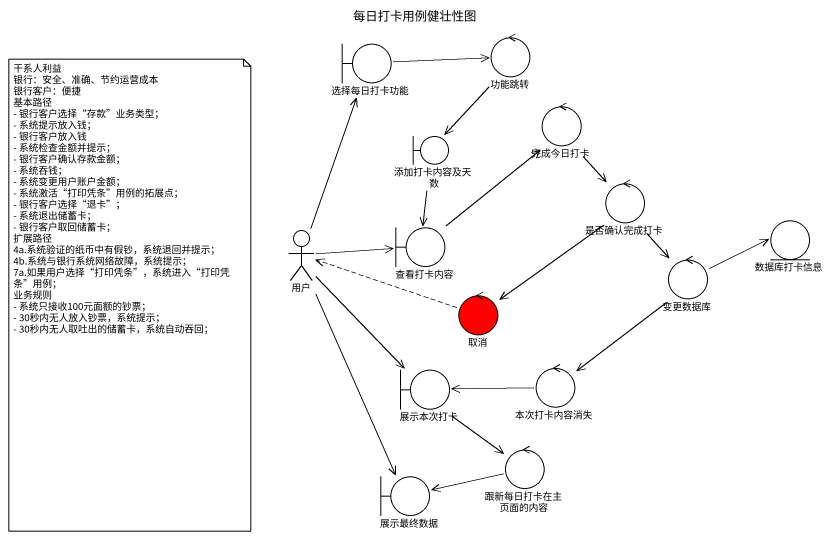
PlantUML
@startuml
title 每日打卡用例健壮性图
boundary 选择每日打卡功能
control 功能跳转
control 完成今日打卡
boundary 添加打卡内容及天数
control 是否确认完成打卡
boundary 查看打卡内容
entity 数据库打卡信息
actor 用户
control 变更数据库
control 取消 #FF0000
boundary 展示本次打卡
control 本次打卡内容消失
control 跟新每日打卡在主页面的内容
boundary 展示最终数据
选择每日打卡功能 -right-> 功能跳转
功能跳转 --> 添加打卡内容及天数
完成今日打卡 --> 是否确认完成打卡
添加打卡内容及天数 --> 查看打卡内容
是否确认完成打卡 --> 变更数据库
是否确认完成打卡 --> 取消
查看打卡内容 -up-> 完成今日打卡
用户 -up-> 选择每日打卡功能
用户 -right-> 查看打卡内容
用户 --> 展示本次打卡
用户 --> 展示最终数据
变更数据库 -right-> 数据库打卡信息
变更数据库 --> 本次打卡内容消失
取消 .left.> 用户
展示本次打卡 --> 跟新每日打卡在主页面的内容
本次打卡内容消失 -left-> 展示本次打卡
跟新每日打卡在主页面的内容 -left-> 展示最终数据
note as N1
  干系人利益
  银行：安全、准确、节约运营成本
  银行客户：便捷
  基本路径
  - 银行客户选择“存款”业务类型；
  - 系统提示放入钱；
  - 银行客户放入钱
  - 系统检查金额并提示；
  - 银行客户确认存款金额；
  - 系统吞钱；
  - 系统变更用户账户金额；
  - 系统激活“打印凭条”用例的拓展点；
  - 银行客户选择“退卡”；
  - 系统退出储蓄卡；
  - 银行客户取回储蓄卡；
  扩展路径
  4a.系统验证的纸币中有假钞，系统退回并提示；
  4b.系统与银行系统网络故障，系统提示；
  7a.如果用户选择“打印凭条”，系统进入“打印凭条”用例；
  业务规则
  - 系统只接收100元面额的钞票；
  - 30秒内无人放入钞票，系统提示；
  - 30秒内无人取吐出的储蓄卡，系统自动吞回；
end note
@enduml
